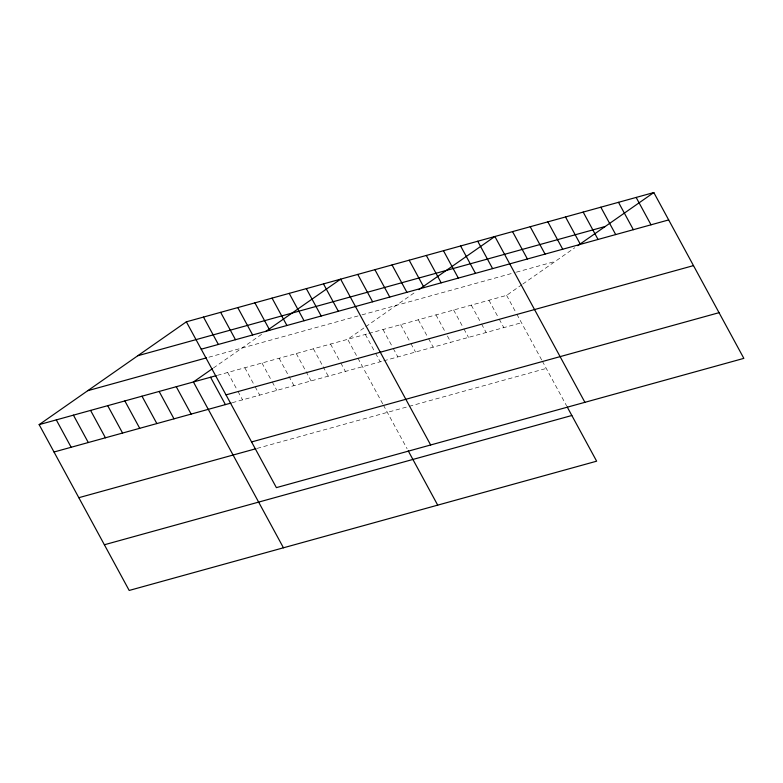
<?xml version="1.0" encoding="UTF-8"?>
<svg xmlns="http://www.w3.org/2000/svg" width="783" height="783" viewBox="0 0 783 783"><rect width="100%" height="100%" fill="white"/><g stroke="black" fill="none" stroke-linecap="round" stroke-linejoin="round"><path stroke-width="0.59" stroke-dasharray="3.92 2.94" d="M213.416 368L262.599 333.646M363.87 328.008L347.672 339.313L357.391 357.214M365.769 326.677L415.881 291.677M368.862 333.45L506.611 295.367L521.85 284.718M522.799 284.053L574.81 247.722M208.855 357.205L360.826 315.177M361.971 314.864L515.155 272.504M516.34 272.181L555.186 261.434M217.41 375.331L367.687 333.783M232.267 402.707L382.554 361.159M383.729 360.826L521.468 322.743M257.078 448.395L546.28 368.431M506.611 295.367L516.33 313.269M516.897 314.316L541.767 360.121M542.335 361.159L566.608 405.868M488.944 300.251L498.663 318.143M499.241 319.2L503.812 327.627M471.288 305.135L481.007 323.027M481.584 324.084L486.155 332.511M453.631 310.009L463.35 327.911M463.918 328.968L468.498 337.395M435.974 314.893L445.116 331.747M447.406 335.956L450.832 342.269M418.308 319.777L428.027 337.679M428.604 338.736L433.175 347.153M400.651 324.661L410.37 342.562M410.938 343.62L415.519 352.037M382.995 329.545L392.714 347.446M393.281 348.504L397.852 356.921M365.328 334.429L375.047 352.33M375.625 353.387L380.195 361.805M357.968 358.262L382.828 404.067M383.396 405.105L407.091 448.747M330.534 344.05L340.253 361.952M340.82 363.009L345.401 371.426M313.396 348.797L322.537 365.641M323.115 366.689L328.253 376.173M296.248 353.534L311.115 380.91M279.11 358.271L293.977 385.647M261.972 363.009L271.691 380.91M272.259 381.967L276.839 390.384M244.834 367.756L254.553 385.647M255.121 386.704L259.692 395.131M227.696 372.493L237.415 390.394M237.983 391.441L242.554 399.868"/><path stroke-width="1.17" d="M567.195 406.945L596.646 461.187L129.185 590.451L39.15 424.631L186.354 321.813L653.815 192.549L743.85 358.369L276.389 487.633L186.354 321.813M212.457 368.666L193.411 381.967L283.446 547.797M265.545 331.591L340.615 279.159L430.65 444.979M418.827 289.622L494.876 236.495L584.911 402.325M577.756 245.666L653.815 192.549M137.779 355.736L605.239 226.483M201.221 349.189L668.682 219.925M87.725 390.697L206.565 357.841M39.15 424.631L216.265 375.654M226.023 394.877L693.484 265.613M54.017 452.006L231.132 403.03M251.588 441.945L719.039 312.681M78.819 497.694L255.933 448.718M104.384 544.762L571.835 415.499M636.158 197.433L651.016 224.809M618.492 202.317L633.359 229.693M600.835 207.201L615.702 234.577M583.178 212.085L598.036 239.461M565.522 216.969L580.379 244.345M547.855 221.853L562.723 249.229M530.199 226.727L545.066 254.103M512.542 231.611L527.399 258.987M477.738 241.242L492.605 268.618M460.6 245.979L475.467 273.355M443.462 250.717L458.319 278.092M426.314 255.454L441.181 282.829M409.176 260.201L424.043 287.576M392.038 264.938L406.906 292.313M374.9 269.675L389.758 297.051M357.753 274.412L372.62 301.788M323.477 283.896L338.344 311.272M408.256 450.891L437.707 505.143M306.339 288.633L321.196 316.009M289.201 293.371L304.058 320.746M272.053 298.117L286.921 325.493M254.915 302.855L269.783 330.23M237.778 307.592L252.645 334.967M220.64 312.329L235.497 339.705M203.492 317.076L218.359 344.451M210.549 377.23L225.416 404.605M176.273 386.714L191.14 414.09M159.135 391.451L173.992 418.827M141.987 396.188L156.854 423.564M124.849 400.925L139.717 428.301M107.711 405.672L122.579 433.048M90.574 410.409L105.431 437.785M73.426 415.147L88.293 442.522M56.288 419.884L71.155 447.259"/></g></svg>
